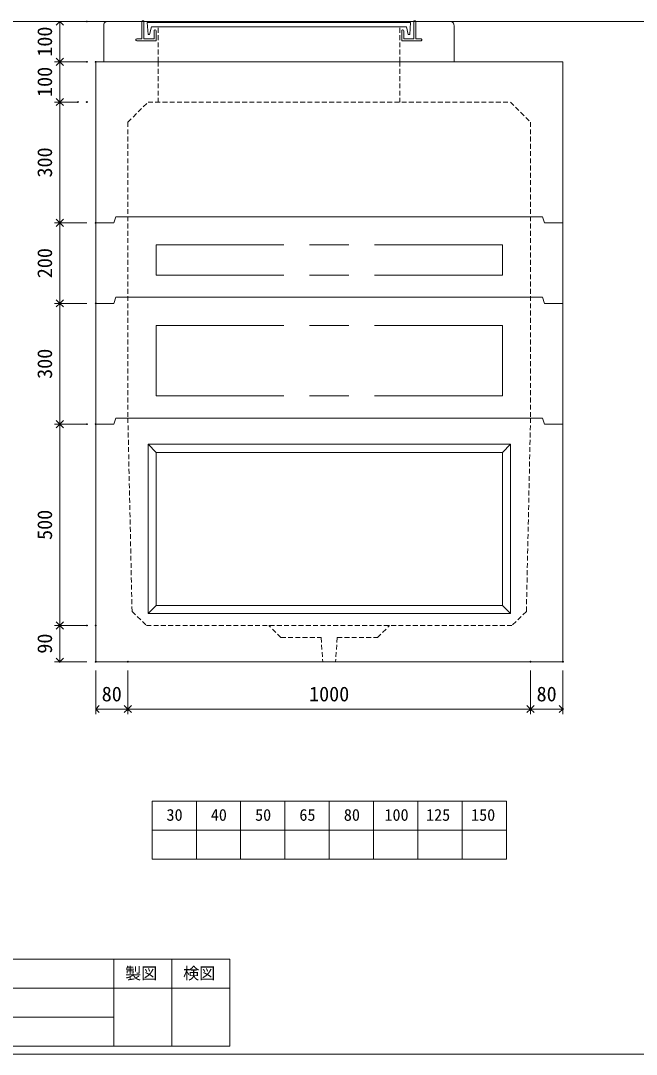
# Model space of a CAD drawing. Units: millimetres, scale not verified. Extents: x -4890 to 18490, y -2317 to 2317.
# Drawn here: x 299 to 1828, y -1958 to 609 of the extents above; entities that cross this region are included whole.
import ezdxf
from ezdxf.enums import TextEntityAlignment as Align

# ---------------------------------------------------------------- set-up
doc = ezdxf.new("R2010")
doc.units = ezdxf.units.MM
doc.header["$LTSCALE"] = 10
doc.header["$PDMODE"] = 32
doc.header["$PDSIZE"] = 2
doc.linetypes.add('DASHED1', pattern=[1.8, 1.2, -0.6])
doc.linetypes.add('USER2', pattern=[50.8, 31.75, -6.35, 6.35, -6.35])
doc.layers.add('0-1_Defpoints', color=7, linetype='Continuous')
for name, color, linetype, lineweight in [('0-2_waku', 7, 'Continuous', 18), ('0-3_gaikei', 7, 'Continuous', 18), ('0-4_kakure', 7, 'DASHED1', 5), ('0-5_sunpou', 7, 'Continuous', 5), ('0-9_uchigawa', 6, 'Continuous', 18), ('0-B_futa', 3, 'Continuous', 18), ('0-C_GL', 4, 'Continuous', 18), ('0-E_文字１', 7, 'Continuous', 18), ('1-3_uchigawa2', 6, 'USER2', 18)]:
    doc.layers.add(name, color=color, linetype=linetype, lineweight=lineweight)
doc.styles.add('ＭＳ ゴシック', font='')
doc.styles.get('ＭＳ ゴシック').set_extended_font_data('MS Gothic')

# ---------------------------------------------------------------- blocks, each defined once
blk = doc.blocks.new('_Open90')
at = {"layer": '0-5_sunpou'}
blk.add_line((0, 0), (-1, 0), dxfattribs=at)
blk.add_lwpolyline([(-0.5, 0.5), (0, 0), (-0.5, -0.5)], dxfattribs=at)
blk = doc.blocks.new('D74')
at = {"layer": '0-1_Defpoints'}
for p in [(1932.32, 1204.36), (2012.32, 1204.36), (2012.32, 1086.94)]:
    blk.add_point(p, dxfattribs=at)
at = {"layer": '0-5_sunpou'}
for p, q in [((1932.32, 1182.36), (1932.32, 1073.94)), ((2012.32, 1182.36), (2012.32, 1073.94)), ((1950.32, 1086.94), (1994.32, 1086.94))]:
    blk.add_line(p, q, dxfattribs=at)
at = {"layer": '0-5_sunpou', "xscale": 18, "yscale": 18, "rotation": 180}
blk.add_blockref('_Open90', (1932.32, 1086.94), dxfattribs=at)
at = {"layer": '0-5_sunpou', "xscale": 18, "yscale": 18}
blk.add_blockref('_Open90', (2012.32, 1086.94), dxfattribs=at)
at = {"layer": '0-5_sunpou', "style": 'ＭＳ ゴシック'}
blk.add_text('80', height=36.66, dxfattribs=at).set_placement((1947.32, 1094.94), align=Align.BOTTOM_LEFT)
blk = doc.blocks.new('D75')
at = {"layer": '0-1_Defpoints'}
for p in [(2012.32, 1204.36), (3012.32, 1204.36), (3012.32, 1086.94)]:
    blk.add_point(p, dxfattribs=at)
at = {"layer": '0-5_sunpou'}
for p, q in [((2012.32, 1182.36), (2012.32, 1073.94)), ((3012.32, 1182.36), (3012.32, 1073.94)), ((2030.32, 1086.94), (2994.32, 1086.94))]:
    blk.add_line(p, q, dxfattribs=at)
at = {"layer": '0-5_sunpou', "xscale": 18, "yscale": 18, "rotation": 180}
blk.add_blockref('_Open90', (2012.32, 1086.94), dxfattribs=at)
at = {"layer": '0-5_sunpou', "xscale": 18, "yscale": 18}
blk.add_blockref('_Open90', (3012.32, 1086.94), dxfattribs=at)
at = {"layer": '0-5_sunpou', "style": 'ＭＳ ゴシック'}
blk.add_text('1000', height=36.66, dxfattribs=at).set_placement((2462.32, 1094.94), align=Align.BOTTOM_LEFT)
blk = doc.blocks.new('D76')
at = {"layer": '0-1_Defpoints'}
for p in [(3012.32, 1204.36), (3092.32, 1204.36), (3092.32, 1086.94)]:
    blk.add_point(p, dxfattribs=at)
at = {"layer": '0-5_sunpou'}
for p, q in [((3012.32, 1182.36), (3012.32, 1073.94)), ((3092.32, 1182.36), (3092.32, 1073.94)), ((3030.32, 1086.94), (3074.32, 1086.94))]:
    blk.add_line(p, q, dxfattribs=at)
at = {"layer": '0-5_sunpou', "xscale": 18, "yscale": 18, "rotation": 180}
blk.add_blockref('_Open90', (3012.32, 1086.94), dxfattribs=at)
at = {"layer": '0-5_sunpou', "xscale": 18, "yscale": 18}
blk.add_blockref('_Open90', (3092.32, 1086.94), dxfattribs=at)
at = {"layer": '0-5_sunpou', "style": 'ＭＳ ゴシック'}
blk.add_text('80', height=36.66, dxfattribs=at).set_placement((3027.32, 1094.94), align=Align.BOTTOM_LEFT)
blk = doc.blocks.new('D77')
at = {"layer": '0-1_Defpoints'}
for p in [(1932.32, 1294.36), (1843, 1204.36), (1932.32, 1204.36)]:
    blk.add_point(p, dxfattribs=at)
at = {"layer": '0-5_sunpou'}
for p, q in [((1910.32, 1294.36), (1830, 1294.36)), ((1843, 1276.36), (1843, 1222.36)), ((1910.32, 1204.36), (1830, 1204.36))]:
    blk.add_line(p, q, dxfattribs=at)
at = {"layer": '0-5_sunpou', "xscale": 18, "yscale": 18}
for p, rotation in [((1843, 1294.36), 90), ((1843, 1204.36), 270)]:
    blk.add_blockref('_Open90', p, dxfattribs=dict(at, rotation=rotation))
at = {"layer": '0-5_sunpou', "style": 'ＭＳ ゴシック'}
blk.add_text('90', height=36.66, rotation=90, dxfattribs=at).set_placement((1835, 1224.36), align=Align.BOTTOM_LEFT)
blk = doc.blocks.new('D78')
at = {"layer": '0-1_Defpoints'}
for p in [(1932.32, 1794.36), (1843, 1294.36), (1910.32, 1294.36)]:
    blk.add_point(p, dxfattribs=at)
at = {"layer": '0-5_sunpou'}
for p, q in [((1910.32, 1794.36), (1830, 1794.36)), ((1843, 1776.36), (1843, 1312.36)), ((1888.32, 1294.36), (1830, 1294.36))]:
    blk.add_line(p, q, dxfattribs=at)
at = {"layer": '0-5_sunpou', "xscale": 18, "yscale": 18}
for p, rotation in [((1843, 1794.36), 90), ((1843, 1294.36), 270)]:
    blk.add_blockref('_Open90', p, dxfattribs=dict(at, rotation=rotation))
at = {"layer": '0-5_sunpou', "style": 'ＭＳ ゴシック'}
blk.add_text('500', height=36.66, rotation=90, dxfattribs=at).set_placement((1835, 1506.86), align=Align.BOTTOM_LEFT)
blk = doc.blocks.new('D79')
at = {"layer": '0-1_Defpoints'}
for p in [(1910.32, 2794.36), (1843, 2694.36), (1932.32, 2694.36)]:
    blk.add_point(p, dxfattribs=at)
at = {"layer": '0-5_sunpou'}
for p, q in [((1888.32, 2794.36), (1830, 2794.36)), ((1843, 2776.36), (1843, 2712.36)), ((1910.32, 2694.36), (1830, 2694.36))]:
    blk.add_line(p, q, dxfattribs=at)
at = {"layer": '0-5_sunpou', "xscale": 18, "yscale": 18}
for p, rotation in [((1843, 2794.36), 90), ((1843, 2694.36), 270)]:
    blk.add_blockref('_Open90', p, dxfattribs=dict(at, rotation=rotation))
at = {"layer": '0-5_sunpou', "style": 'ＭＳ ゴシック'}
blk.add_text('100', height=36.66, rotation=90, dxfattribs=at).set_placement((1835, 2706.86), align=Align.BOTTOM_LEFT)
blk = doc.blocks.new('D80')
at = {"layer": '0-1_Defpoints'}
for p in [(1910.32, 2694.36), (1843, 2594.36), (1910.32, 2594.36)]:
    blk.add_point(p, dxfattribs=at)
at = {"layer": '0-5_sunpou'}
for p, q in [((1888.32, 2694.36), (1830, 2694.36)), ((1843, 2676.36), (1843, 2612.36)), ((1888.32, 2594.36), (1830, 2594.36))]:
    blk.add_line(p, q, dxfattribs=at)
at = {"layer": '0-5_sunpou', "xscale": 18, "yscale": 18}
for p, rotation in [((1843, 2694.36), 90), ((1843, 2594.36), 270)]:
    blk.add_blockref('_Open90', p, dxfattribs=dict(at, rotation=rotation))
at = {"layer": '0-5_sunpou', "style": 'ＭＳ ゴシック'}
blk.add_text('100', height=36.66, rotation=90, dxfattribs=at).set_placement((1835, 2606.86), align=Align.BOTTOM_LEFT)
blk = doc.blocks.new('D81')
at = {"layer": '0-1_Defpoints'}
for p in [(1888.32, 2594.36), (1843, 2294.36), (1932.32, 2294.36)]:
    blk.add_point(p, dxfattribs=at)
at = {"layer": '0-5_sunpou'}
for p, q in [((1866.32, 2594.36), (1830, 2594.36)), ((1843, 2576.36), (1843, 2312.36)), ((1910.32, 2294.36), (1830, 2294.36))]:
    blk.add_line(p, q, dxfattribs=at)
at = {"layer": '0-5_sunpou', "xscale": 18, "yscale": 18}
for p, rotation in [((1843, 2594.36), 90), ((1843, 2294.36), 270)]:
    blk.add_blockref('_Open90', p, dxfattribs=dict(at, rotation=rotation))
at = {"layer": '0-5_sunpou', "style": 'ＭＳ ゴシック'}
blk.add_text('300', height=36.66, rotation=90, dxfattribs=at).set_placement((1835, 2406.86), align=Align.BOTTOM_LEFT)
blk = doc.blocks.new('D82')
at = {"layer": '0-1_Defpoints'}
for p in [(1932.32, 2294.36), (1843, 2094.36), (1932.32, 2094.36)]:
    blk.add_point(p, dxfattribs=at)
at = {"layer": '0-5_sunpou'}
for p, q in [((1910.32, 2294.36), (1830, 2294.36)), ((1843, 2276.36), (1843, 2112.36)), ((1910.32, 2094.36), (1830, 2094.36))]:
    blk.add_line(p, q, dxfattribs=at)
at = {"layer": '0-5_sunpou', "xscale": 18, "yscale": 18}
for p, rotation in [((1843, 2294.36), 90), ((1843, 2094.36), 270)]:
    blk.add_blockref('_Open90', p, dxfattribs=dict(at, rotation=rotation))
at = {"layer": '0-5_sunpou', "style": 'ＭＳ ゴシック'}
blk.add_text('200', height=36.66, rotation=90, dxfattribs=at).set_placement((1835, 2156.86), align=Align.BOTTOM_LEFT)
blk = doc.blocks.new('D83')
at = {"layer": '0-1_Defpoints'}
for p in [(1932.32, 2094.36), (1843, 1794.36), (1910.32, 1794.36)]:
    blk.add_point(p, dxfattribs=at)
at = {"layer": '0-5_sunpou'}
for p, q in [((1910.32, 2094.36), (1830, 2094.36)), ((1843, 2076.36), (1843, 1812.36)), ((1888.32, 1794.36), (1830, 1794.36))]:
    blk.add_line(p, q, dxfattribs=at)
at = {"layer": '0-5_sunpou', "xscale": 18, "yscale": 18}
for p, rotation in [((1843, 2094.36), 90), ((1843, 1794.36), 270)]:
    blk.add_blockref('_Open90', p, dxfattribs=dict(at, rotation=rotation))
at = {"layer": '0-5_sunpou', "style": 'ＭＳ ゴシック'}
blk.add_text('300', height=36.66, rotation=90, dxfattribs=at).set_placement((1835, 1906.86), align=Align.BOTTOM_LEFT)

msp = doc.modelspace()

# ---------------------------------------------------------------- linework, layer by layer
at = {"layer": '0-2_waku'}
for p, q in [((625, -1328.87), (625, -1472.87)), ((625, -1328.87), (625, -1472.87)), ((625, -1328.87), (625, -1472.87)), ((625, -1328.87), (625, -1472.87)), ((625, -1328.87), (1505, -1328.87)), ((735, -1328.87), (735, -1472.87)), ((845, -1328.87), (845, -1472.87)), ((845, -1328.87), (845, -1472.87)), ((955, -1328.87), (955, -1472.87)), ((1065, -1328.87), (1065, -1472.87)), ((1175, -1328.87), (1175, -1472.87)), ((1285, -1328.87), (1285, -1472.87)), ((1395, -1328.87), (1395, -1472.87)), ((1505, -1328.87), (1505, -1472.87)), ((625, -1400.87), (1505, -1400.87)), ((625, -1472.87), (1505, -1472.87)), ((-1210, -1721.87), (818, -1721.87)), ((530, -1721.87), (530, -1937.87)), ((530, -1721.87), (530, -1937.87)), ((674, -1721.87), (674, -1937.87)), ((818, -1721.87), (818, -1937.87)), ((-1210, -1793.87), (818, -1793.87)), ((-1210, -1865.87), (530, -1865.87)), ((-1210, -1937.87), (818, -1937.87)), ((-1230, -1957.87), (4890, -1957.87)), ((-1230, -1957.87), (4890, -1957.87))]:
    msp.add_line(p, q, dxfattribs=at)
at = {"layer": '0-3_gaikei'}
for p, q in [((505, 507.13), (505, 597.13)), ((515, 607.13), (600, 607.13)), ((1280, 607.13), (1365, 607.13)), ((1375, 507.13), (1375, 597.13)), ((485, 507.13), (1645, 507.13)), ((485, 507.13), (485, -882.87)), ((530.5, 507.13), (485, 507.13)), ((1645, 507.13), (1645, -882.87)), ((530, 107.13), (485, 107.13)), ((535, 122.13), (530, 107.13)), ((1065, 122.13), (535, 122.13)), ((1595, 122.13), (1065, 122.13)), ((1595, 122.13), (1600, 107.13)), ((1645, 107.13), (1600, 107.13)), ((1620, 107.13), (1645, 107.13)), ((1620, 107.13), (1645, 107.13)), ((530, -92.87), (485, -92.87)), ((535, -77.87), (530, -92.87)), ((1065, -77.87), (535, -77.87)), ((1595, -77.87), (1065, -77.87)), ((1595, -77.87), (1600, -92.87)), ((1645, -92.87), (1600, -92.87)), ((1620, -92.87), (1645, -92.87)), ((1620, -92.87), (1645, -92.87)), ((535, -377.87), (530, -392.87)), ((1065, -377.87), (535, -377.87)), ((1595, -377.87), (1065, -377.87)), ((1595, -377.87), (1600, -392.87)), ((485, -392.87), (485, -982.87)), ((530, -392.87), (485, -392.87)), ((1645, -392.87), (1600, -392.87)), ((1620, -392.87), (1645, -392.87)), ((1620, -392.87), (1645, -392.87))]:
    msp.add_line(p, q, dxfattribs=at)
msp.add_lwpolyline([(485, -982.87), (1645, -982.87), (1645, -392.87)], dxfattribs=at)
for centre, radius, start, end in [((514.42, 597.71), 9.44, 86.47383, 183.52617), ((1365.33, 597.46), 9.68, 358.04251, 91.95749)]:
    msp.add_arc(centre, radius, start, end, dxfattribs=at)
at = {"layer": '0-4_kakure'}
for p, q in [((640, 507.13), (640, 593.63)), ((1240, 507.13), (1240, 593.63)), ((640, 507.13), (640, 407.13)), ((1240, 507.13), (1240, 407.13)), ((565, 357.13), (615, 407.13)), ((615, 407.13), (1515, 407.13)), ((1515, 407.13), (1565, 357.13)), ((565, 357.13), (565, -377.87)), ((1565, 357.13), (1565, -377.87)), ((575.32, -857.87), (565, -377.87)), ((1565, -377.87), (1554.68, -857.87)), ((575.32, -857.87), (611.08, -892.87)), ((1554.68, -857.87), (1518.92, -892.87)), ((611.08, -892.87), (1065, -892.87)), ((945, -922.87), (915, -892.87)), ((1518.92, -892.87), (1065, -892.87)), ((1185, -922.87), (1215, -892.87)), ((945, -922.87), (1045, -922.87)), ((1045, -922.87), (1049, -982.87)), ((1085, -922.87), (1081, -982.87)), ((1085, -922.87), (1185, -922.87))]:
    msp.add_line(p, q, dxfattribs=at)
at = {"layer": '0-9_uchigawa'}
for p, q in [((615, -442.87), (635, -462.87)), ((615, -862.87), (615, -442.87)), ((1515, -862.87), (1515, -442.87)), ((635, -462.87), (1065, -462.87)), ((635, -842.87), (635, -462.87)), ((1495, -842.87), (1495, -462.87)), ((615, -862.87), (635, -842.87)), ((635, -842.87), (1495, -842.87)), ((1515, -862.87), (1495, -842.87)), ((615, -862.87), (1515, -862.87))]:
    msp.add_line(p, q, dxfattribs=at)
for points in [[(615, -442.87), (1065, -442.87), (1515, -442.87)], [(1065, -462.87), (1495, -462.87), (1515, -442.87)]]:
    msp.add_lwpolyline(points, dxfattribs=at)
at = {"layer": '0-B_futa'}
for p, q in [((600, 607.13), (600, 564.13)), ((602, 609.13), (605, 609.13)), ((605, 609.13), (605, 564.13)), ((612.81, 604.63), (1267.14, 604.63)), ((612.81, 604.63), (615.3, 574.63)), ((623.33, 593.63), (619.01, 574.63)), ((623.33, 593.63), (1256.67, 593.63)), ((1256.67, 593.63), (1260.99, 574.63)), ((1267.14, 604.63), (1264.89, 574.63)), ((1275, 609.13), (1275, 564.13)), ((1275, 609.13), (1278, 609.13)), ((1280, 607.13), (1280, 564.13)), ((615.3, 574.63), (619.01, 574.63)), ((630, 584.13), (630, 564.13)), ((632, 586.13), (633, 586.13)), ((635, 584.13), (635, 559.13)), ((1245, 584.13), (1245, 559.13)), ((1248, 586.13), (1247, 586.13)), ((1250, 584.13), (1250, 564.13)), ((1264.89, 574.63), (1260.99, 574.63)), ((585, 562.13), (585, 561.13)), ((587, 564.13), (600, 564.13)), ((635, 559.13), (587, 559.13)), ((605, 564.13), (630, 564.13)), ((1245, 559.13), (1293, 559.13)), ((1275, 564.13), (1250, 564.13)), ((1293, 564.13), (1280, 564.13)), ((1295, 562.13), (1295, 561.13))]:
    msp.add_line(p, q, dxfattribs=at)
for centre, start, end in [((602, 607.13), 90, 180), ((1278, 607.13), 0, 90), ((632, 584.13), 90, 180), ((633, 584.13), 0, 90), ((1247, 584.13), 90, 180), ((1248, 584.13), 0, 90), ((587, 562.13), 90, 180), ((587, 561.13), 180, 270), ((1293, 562.13), 0, 90), ((1293, 561.13), 270, 0)]:
    msp.add_arc(centre, 2, start, end, dxfattribs=at)
at = {"layer": '0-C_GL'}
for p, q in [((-1230.28, 607.13), (4889.72, 607.13)), ((-1230, 607.13), (4890, 607.13)), ((-1230, 607.13), (4890, 607.13))]:
    msp.add_line(p, q, dxfattribs=at)
at = {"layer": '1-3_uchigawa2'}
for p, q in [((635, 52.13), (1065, 52.13)), ((635, 52.13), (635, -22.87)), ((1495, 52.13), (1065, 52.13)), ((1495, 52.13), (1495, -22.87)), ((635, -22.87), (1065, -22.87)), ((1495, -22.87), (1065, -22.87)), ((635, -147.87), (1065, -147.87)), ((635, -147.87), (635, -322.87)), ((1495, -147.87), (1065, -147.87)), ((1495, -147.87), (1495, -322.87)), ((635, -322.87), (1065, -322.87)), ((1495, -322.87), (1065, -322.87))]:
    msp.add_line(p, q, dxfattribs=at)

# ---------------------------------------------------------------- block references
at = {"layer": '0-5_sunpou'}
for name in ['D79', 'D80', 'D81', 'D82', 'D83', 'D78', 'D77', 'D74', 'D75', 'D76']:
    msp.add_blockref(name, (-1447.32, -2187.23), dxfattribs=at)

# ---------------------------------------------------------------- texts
at = {"layer": '0-E_文字１', "style": 'ＭＳ ゴシック'}
for s, p in [('30', (660.92, -1386.68)), ('40', (770.92, -1386.68)), ('50', (880.92, -1386.68)), ('65', (990.92, -1386.68)), ('80', (1101.33, -1386.68)), ('100', (1202.2, -1386.68)), ('125', (1305.59, -1386.68)), ('150', (1417.36, -1386.68)), ('製図', (558.06, -1780.12)), ('検図', (702.06, -1780.12))]:
    msp.add_text(s, height=29.33, dxfattribs=at).set_placement(p, align=Align.BOTTOM_LEFT)

doc.saveas('drawing.dxf')
